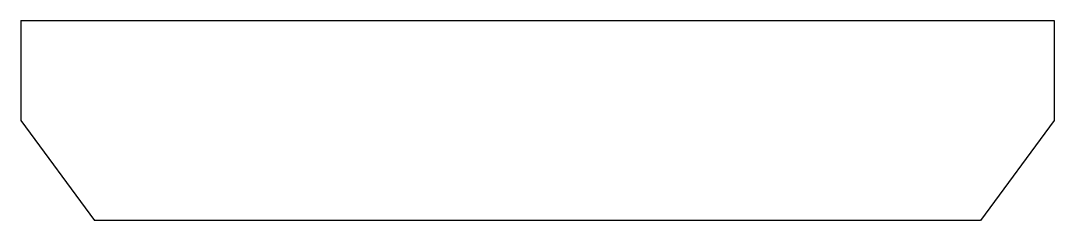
# Model space of a CAD drawing. Header units: millimetres. Extents: x -700 to 700, y 0 to 271.
import ezdxf

# ---------------------------------------------------------------- set-up
doc = ezdxf.new("R2010")
doc.units = ezdxf.units.MM

msp = doc.modelspace()

# ---------------------------------------------------------------- linework, layer by layer
at = {"color": 0, "linetype": 'ByBlock', "lineweight": -2}
for p, q in [((-700, 270.8), (-700, 135.4)), ((-600, 270.8), (-600, 270.8)), ((700, 270.8), (700, 135.4)), ((-700, 135.4), (-600, 0)), ((700, 135.4), (600, 0))]:
    msp.add_line(p, q, dxfattribs=at)
for points in [[(-700, 270.8), (700, 270.8)], [(600, 0), (-600, 0)]]:
    msp.add_lwpolyline(points, dxfattribs=at)

doc.saveas('drawing.dxf')
